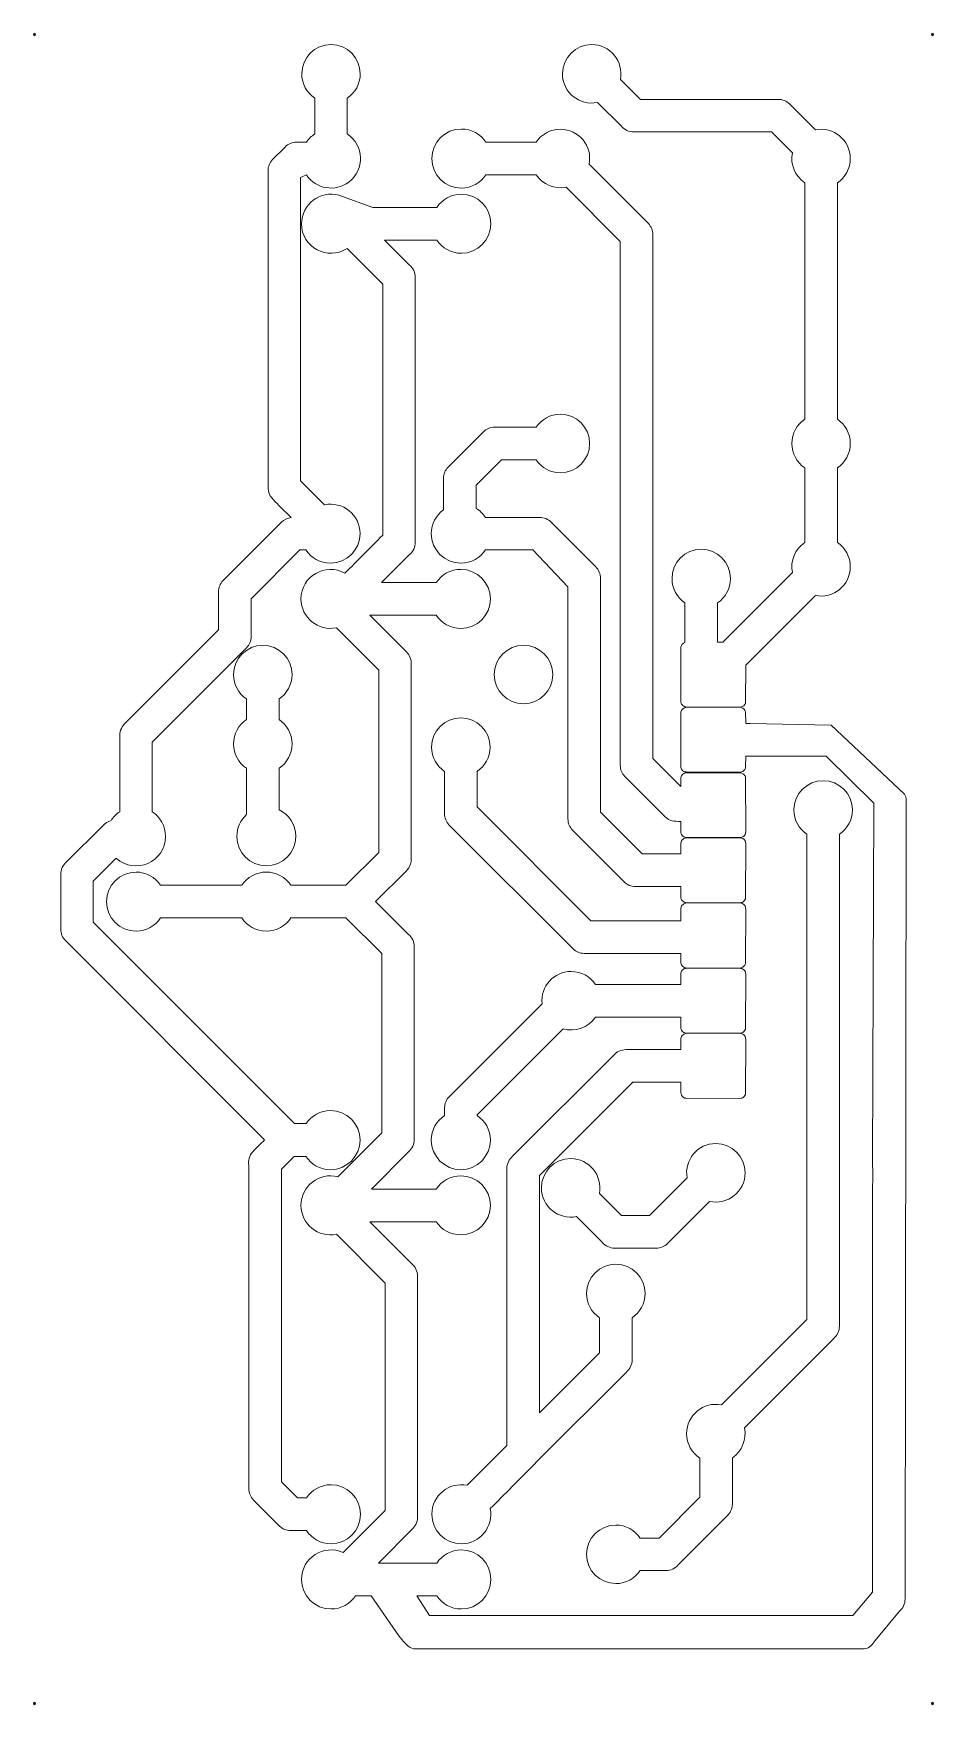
# Model space of a CAD drawing. Header units: millimetres. Extents: x -87.6 to -52.5, y -32.6 to 32.5.
import ezdxf

# ---------------------------------------------------------------- set-up
doc = ezdxf.new("R2010")
doc.units = ezdxf.units.MM
doc.header["$MEASUREMENT"] = 0
doc.layers.add('Camada 1', color=7, linetype='Continuous')

msp = doc.modelspace()

# ---------------------------------------------------------------- hatches: boundary and pattern name
at = {"layer": 'Camada 1', "true_color": 0x373435}
h = msp.add_hatch(color=250, dxfattribs=at)
edge = h.paths.add_edge_path()
edge.add_spline(control_points=[(-87.6183, 32.462), (-87.6183, 32.4854), (-87.5994, 32.5044), (-87.576, 32.5044), (-87.5526, 32.5044), (-87.5336, 32.4854), (-87.5336, 32.462), (-87.5336, 32.4386), (-87.5526, 32.4197), (-87.576, 32.4197), (-87.5994, 32.4197), (-87.6183, 32.4386), (-87.6183, 32.462)], knot_values=[0, 0, 0, 0, 0.25, 0.25, 0.25, 0.5, 0.5, 0.5, 0.75, 0.75, 0.75, 1, 1, 1, 1], degree=3, periodic=1)
h = msp.add_hatch(color=250, dxfattribs=at)
edge = h.paths.add_edge_path()
edge.add_spline(control_points=[(-52.6183, 32.462), (-52.6183, 32.4854), (-52.5994, 32.5043), (-52.576, 32.5043), (-52.5526, 32.5043), (-52.5336, 32.4854), (-52.5336, 32.462), (-52.5336, 32.4386), (-52.5526, 32.4196), (-52.576, 32.4196), (-52.5994, 32.4196), (-52.6183, 32.4386), (-52.6183, 32.462)], knot_values=[0, 0, 0, 0, 0.25, 0.25, 0.25, 0.5, 0.5, 0.5, 0.75, 0.75, 0.75, 1, 1, 1, 1], degree=3, periodic=1)
h = msp.add_hatch(color=250, dxfattribs=at)
edge = h.paths.add_edge_path()
edge.add_spline(control_points=[(-87.6184, -32.538), (-87.6184, -32.5146), (-87.5994, -32.4956), (-87.576, -32.4956), (-87.5526, -32.4956), (-87.5337, -32.5146), (-87.5337, -32.538), (-87.5337, -32.5614), (-87.5526, -32.5803), (-87.576, -32.5803), (-87.5994, -32.5803), (-87.6184, -32.5614), (-87.6184, -32.538)], knot_values=[0, 0, 0, 0, 0.25, 0.25, 0.25, 0.5, 0.5, 0.5, 0.75, 0.75, 0.75, 1, 1, 1, 1], degree=3, periodic=1)
h = msp.add_hatch(color=250, dxfattribs=at)
edge = h.paths.add_edge_path()
edge.add_spline(control_points=[(-52.6184, -32.538), (-52.6184, -32.5146), (-52.5994, -32.4957), (-52.576, -32.4957), (-52.5526, -32.4957), (-52.5337, -32.5146), (-52.5337, -32.538), (-52.5337, -32.5614), (-52.5526, -32.5804), (-52.576, -32.5804), (-52.5994, -32.5804), (-52.6184, -32.5614), (-52.6184, -32.538)], knot_values=[0, 0, 0, 0, 0.25, 0.25, 0.25, 0.5, 0.5, 0.5, 0.75, 0.75, 0.75, 1, 1, 1, 1], degree=3, periodic=1)

# ---------------------------------------------------------------- linework, layer by layer
at = {"layer": 'Camada 1', "color": 250}
for points in [[(-87.6183, 32.462), (-87.6183, 32.4854), (-87.5994, 32.5044), (-87.576, 32.5044), (-87.5526, 32.5044), (-87.5336, 32.4854), (-87.5336, 32.462), (-87.5336, 32.4386), (-87.5526, 32.4197), (-87.576, 32.4197), (-87.5994, 32.4197), (-87.6183, 32.4386), (-87.6183, 32.462)], [(-52.6183, 32.462), (-52.6183, 32.4854), (-52.5994, 32.5043), (-52.576, 32.5043), (-52.5526, 32.5043), (-52.5336, 32.4854), (-52.5336, 32.462), (-52.5336, 32.4386), (-52.5526, 32.4196), (-52.576, 32.4196), (-52.5994, 32.4196), (-52.6183, 32.4386), (-52.6183, 32.462)], [(-87.6184, -32.538), (-87.6184, -32.5146), (-87.5994, -32.4956), (-87.576, -32.4956), (-87.5526, -32.4956), (-87.5337, -32.5146), (-87.5337, -32.538), (-87.5337, -32.5614), (-87.5526, -32.5803), (-87.576, -32.5803), (-87.5994, -32.5803), (-87.6184, -32.5614), (-87.6184, -32.538)], [(-52.6184, -32.538), (-52.6184, -32.5146), (-52.5994, -32.4957), (-52.576, -32.4957), (-52.5526, -32.4957), (-52.5337, -32.5146), (-52.5337, -32.538), (-52.5337, -32.5614), (-52.5526, -32.5804), (-52.576, -32.5804), (-52.5994, -32.5804), (-52.6184, -32.5614), (-52.6184, -32.538)]]:
    msp.add_open_spline(points, degree=3, knots=[0, 0, 0, 0, 0.25, 0.25, 0.25, 0.5, 0.5, 0.5, 0.75, 0.75, 0.75, 1, 1, 1, 1], dxfattribs=at)
at = {"layer": 'Camada 1', "color": 250, "lineweight": 9}
for points, knots in [([(-78.0483, 14.123), (-78.0483, 14.123), (-77.5774, 13.6521), (-77.5774, 13.6521), (-77.722, 13.6344), (-77.8463, 13.5712), (-77.9483, 13.471), (-77.9483, 13.471), (-80.229, 11.1901), (-80.229, 11.1901), (-80.3408, 11.0623), (-80.4043, 10.9342), (-80.4043, 10.752), (-80.4043, 10.752), (-80.4043, 9.275), (-80.4043, 9.275), (-80.4043, 9.275), (-84.0684, 5.611), (-84.0684, 5.611), (-84.2064, 5.473), (-84.2674, 5.2872), (-84.2519, 5.1069), (-84.2519, 5.1069), (-84.2518, 2.1924), (-84.2518, 2.1924), (-84.3881, 2.1024), (-84.5042, 1.9842), (-84.5916, 1.846), (-84.7171, 1.8129), (-84.8275, 1.7425), (-84.9099, 1.6472), (-84.9099, 1.6472), (-86.3316, 0.2349), (-86.3316, 0.2349), (-86.4679, 0.1185), (-86.5543, -0.0547), (-86.5543, -0.248), (-86.5543, -0.248), (-86.5543, -2.378), (-86.5543, -2.378), (-86.5543, -2.5517), (-86.487, -2.7061), (-86.3683, -2.827), (-86.3683, -2.827), (-78.6073, -10.588), (-78.6073, -10.588), (-78.7596, -10.7403), (-78.923, -10.8939), (-79.0691, -11.0508), (-79.2017, -11.199), (-79.2594, -11.3933), (-79.2243, -11.5899), (-79.2243, -11.5899), (-79.2243, -24.168), (-79.2243, -24.168), (-79.2243, -24.3417), (-79.157, -24.4961), (-79.0383, -24.617), (-79.0383, -24.617), (-78.0274, -25.6277), (-78.0274, -25.6277), (-77.8996, -25.7395), (-77.7715, -25.803), (-77.5893, -25.803), (-77.5893, -25.803), (-76.9781, -25.803), (-76.9781, -25.803), (-76.7721, -26.1134), (-76.4197, -26.318), (-76.0193, -26.318), (-75.3841, -26.3179), (-74.8693, -25.8031), (-74.8693, -25.168), (-74.8693, -24.5329), (-75.3841, -24.018), (-76.0193, -24.018), (-76.4197, -24.018), (-76.7721, -24.2226), (-76.9781, -24.533), (-76.9781, -24.533), (-77.3263, -24.533), (-77.3263, -24.533), (-77.3263, -24.533), (-77.9543, -23.905), (-77.9543, -23.905), (-77.9543, -23.905), (-77.9543, -11.731), (-77.9543, -11.731), (-77.9543, -11.731), (-77.4563, -11.233), (-77.4563, -11.233), (-77.4563, -11.233), (-76.9981, -11.233), (-76.9981, -11.233), (-76.7922, -11.5434), (-76.4397, -11.748), (-76.0393, -11.748), (-75.4041, -11.748), (-74.8893, -11.2331), (-74.8893, -10.598), (-74.8893, -9.9629), (-75.4041, -9.448), (-76.0393, -9.448), (-76.4353, -9.448), (-76.7844, -9.6482), (-76.9913, -9.953), (-76.9913, -9.953), (-77.4463, -9.953), (-77.4463, -9.953), (-77.4463, -9.953), (-85.2843, -2.115), (-85.2843, -2.115), (-85.2843, -2.115), (-85.2843, -0.5098), (-85.2843, -0.5098), (-85.2843, -0.5098), (-84.39, 0.3785), (-84.39, 0.3785), (-83.6634, -0.2787), (-82.4693, 0.2263), (-82.4693, 1.232), (-82.4693, 1.6335), (-82.675, 1.9868), (-82.9868, 2.1925), (-82.9868, 2.1925), (-82.9869, 4.8965), (-82.9869, 4.8965), (-82.9869, 4.8965), (-79.3096, 8.5739), (-79.3096, 8.5739), (-79.1978, 8.7017), (-79.1343, 8.8298), (-79.1343, 9.012), (-79.1343, 9.012), (-79.1343, 10.489), (-79.1343, 10.489), (-79.1343, 10.489), (-77.2363, 12.387), (-77.2363, 12.387), (-77.2363, 12.387), (-76.9982, 12.387), (-76.9982, 12.387), (-76.7923, 12.0766), (-76.4397, 11.872), (-76.0393, 11.872), (-75.4041, 11.872), (-74.8893, 12.3869), (-74.8893, 13.022), (-74.8893, 13.7569), (-75.5654, 14.296), (-76.2767, 14.1474), (-76.2767, 14.1474), (-77.2043, 15.075), (-77.2043, 15.075), (-77.2043, 15.075), (-77.2043, 26.889), (-77.2043, 26.889), (-77.2043, 26.889), (-76.978, 26.997), (-76.978, 26.997), (-76.6074, 26.4383), (-75.8448, 26.3177), (-75.3215, 26.7178), (-74.6941, 27.1975), (-74.7249, 28.1533), (-75.3843, 28.5908), (-75.3843, 28.5908), (-75.3843, 29.9851), (-75.3843, 29.9851), (-75.0797, 30.1898), (-74.8793, 30.5375), (-74.8793, 30.932), (-74.8793, 31.5616), (-75.3897, 32.072), (-76.0193, 32.072), (-76.6488, 32.072), (-77.1593, 31.5616), (-77.1593, 30.932), (-77.1593, 30.5375), (-76.9589, 30.1898), (-76.6543, 29.9851), (-76.6543, 29.9851), (-76.6543, 28.5908), (-76.6543, 28.5908), (-76.7826, 28.5057), (-76.8928, 28.3954), (-76.978, 28.267), (-76.978, 28.267), (-77.3593, 28.2669), (-77.3593, 28.2669), (-77.5324, 28.2657), (-77.6889, 28.2004), (-77.8098, 28.0795), (-77.8098, 28.0795), (-78.299, 27.5901), (-78.299, 27.5901), (-78.4108, 27.4623), (-78.4743, 27.3342), (-78.4743, 27.152), (-78.4743, 27.152), (-78.4735, 14.7815), (-78.4735, 14.7815), (-78.4637, 14.4836), (-78.2411, 14.3159), (-78.0483, 14.123)], [0, 0, 0, 0, 0.0147059, 0.0147059, 0.0147059, 0.0294118, 0.0294118, 0.0294118, 0.0441176, 0.0441176, 0.0441176, 0.0588235, 0.0588235, 0.0588235, 0.0735294, 0.0735294, 0.0735294, 0.0882353, 0.0882353, 0.0882353, 0.1029412, 0.1029412, 0.1029412, 0.1176471, 0.1176471, 0.1176471, 0.1323529, 0.1323529, 0.1323529, 0.1470588, 0.1470588, 0.1470588, 0.1617647, 0.1617647, 0.1617647, 0.1764706, 0.1764706, 0.1764706, 0.1911765, 0.1911765, 0.1911765, 0.2058824, 0.2058824, 0.2058824, 0.2205882, 0.2205882, 0.2205882, 0.2352941, 0.2352941, 0.2352941, 0.25, 0.25, 0.25, 0.2647059, 0.2647059, 0.2647059, 0.2794118, 0.2794118, 0.2794118, 0.2941176, 0.2941176, 0.2941176, 0.3088235, 0.3088235, 0.3088235, 0.3235294, 0.3235294, 0.3235294, 0.3382353, 0.3382353, 0.3382353, 0.3529412, 0.3529412, 0.3529412, 0.3676471, 0.3676471, 0.3676471, 0.3823529, 0.3823529, 0.3823529, 0.3970588, 0.3970588, 0.3970588, 0.4117647, 0.4117647, 0.4117647, 0.4264706, 0.4264706, 0.4264706, 0.4411765, 0.4411765, 0.4411765, 0.4558824, 0.4558824, 0.4558824, 0.4705882, 0.4705882, 0.4705882, 0.4852941, 0.4852941, 0.4852941, 0.5, 0.5, 0.5, 0.5147059, 0.5147059, 0.5147059, 0.5294118, 0.5294118, 0.5294118, 0.5441176, 0.5441176, 0.5441176, 0.5588235, 0.5588235, 0.5588235, 0.5735294, 0.5735294, 0.5735294, 0.5882353, 0.5882353, 0.5882353, 0.6029412, 0.6029412, 0.6029412, 0.6176471, 0.6176471, 0.6176471, 0.6323529, 0.6323529, 0.6323529, 0.6470588, 0.6470588, 0.6470588, 0.6617647, 0.6617647, 0.6617647, 0.6764706, 0.6764706, 0.6764706, 0.6911765, 0.6911765, 0.6911765, 0.7058824, 0.7058824, 0.7058824, 0.7205882, 0.7205882, 0.7205882, 0.7352941, 0.7352941, 0.7352941, 0.75, 0.75, 0.75, 0.7647059, 0.7647059, 0.7647059, 0.7794118, 0.7794118, 0.7794118, 0.7941176, 0.7941176, 0.7941176, 0.8088235, 0.8088235, 0.8088235, 0.8235294, 0.8235294, 0.8235294, 0.8382353, 0.8382353, 0.8382353, 0.8529412, 0.8529412, 0.8529412, 0.8676471, 0.8676471, 0.8676471, 0.8823529, 0.8823529, 0.8823529, 0.8970588, 0.8970588, 0.8970588, 0.9117647, 0.9117647, 0.9117647, 0.9264706, 0.9264706, 0.9264706, 0.9411765, 0.9411765, 0.9411765, 0.9558824, 0.9558824, 0.9558824, 0.9705882, 0.9705882, 0.9705882, 0.9852941, 0.9852941, 0.9852941, 1, 1, 1, 1]), ([(-62.2243, 10.3251), (-62.2243, 10.3251), (-62.2243, 8.787), (-62.2243, 8.787), (-62.2981, 8.7624), (-62.3793, 8.6848), (-62.3793, 8.602), (-62.3793, 8.602), (-62.3893, 6.492), (-62.3893, 6.492), (-62.3693, 6.4321), (-62.3804, 6.4031), (-62.3293, 6.352), (-62.3098, 6.3128), (-62.2359, 6.2762), (-62.1903, 6.2762), (-62.1903, 6.2762), (-60.0803, 6.2662), (-60.0803, 6.2662), (-60.0402, 6.2796), (-60.0205, 6.2712), (-59.9793, 6.292), (-59.9211, 6.3211), (-59.8593, 6.3932), (-59.8593, 6.462), (-59.8593, 6.462), (-59.8493, 7.904), (-59.8493, 7.904), (-59.8493, 7.904), (-57.1399, 10.6134), (-57.1399, 10.6134), (-56.4388, 10.4759), (-55.7793, 11.0105), (-55.7793, 11.732), (-55.7793, 12.1265), (-55.9797, 12.4742), (-56.2843, 12.6789), (-56.2843, 12.6789), (-56.2843, 15.5851), (-56.2843, 15.5851), (-55.9797, 15.7898), (-55.7793, 16.1375), (-55.7793, 16.532), (-55.7793, 16.9265), (-55.9797, 17.2742), (-56.2843, 17.4789), (-56.2843, 17.4789), (-56.2843, 26.6851), (-56.2843, 26.6851), (-55.9797, 26.8898), (-55.7793, 27.2375), (-55.7793, 27.632), (-55.7793, 28.3533), (-56.439, 28.8882), (-57.1399, 28.7506), (-57.1399, 28.7506), (-58.1512, 29.7617), (-58.1512, 29.7617), (-58.279, 29.8735), (-58.4071, 29.937), (-58.5893, 29.937), (-58.5893, 29.937), (-63.9599, 29.937), (-63.9599, 29.937), (-63.9599, 29.937), (-64.7405, 30.7128), (-64.7405, 30.7128), (-64.6034, 31.4132), (-65.1389, 32.072), (-65.8593, 32.072), (-66.4889, 32.072), (-66.9993, 31.5616), (-66.9993, 30.932), (-66.9993, 30.208), (-66.3358, 29.6732), (-65.6332, 29.8145), (-65.6332, 29.8145), (-64.7, 28.887), (-64.7, 28.887), (-64.5836, 28.7523), (-64.4114, 28.667), (-64.2193, 28.667), (-64.2193, 28.667), (-58.8523, 28.667), (-58.8523, 28.667), (-58.8523, 28.667), (-58.0379, 27.8526), (-58.0379, 27.8526), (-58.1262, 27.4021), (-57.9372, 26.9423), (-57.5543, 26.6851), (-57.5543, 26.6851), (-57.5543, 17.4789), (-57.5543, 17.4789), (-57.8589, 17.2742), (-58.0593, 16.9265), (-58.0593, 16.532), (-58.0593, 16.1375), (-57.8589, 15.7898), (-57.5543, 15.5851), (-57.5543, 15.5851), (-57.5543, 12.6789), (-57.5543, 12.6789), (-57.9372, 12.4216), (-58.1262, 11.962), (-58.0379, 11.5114), (-58.0379, 11.5114), (-60.7474, 8.8019), (-60.7474, 8.8019), (-60.7474, 8.8019), (-60.9543, 8.8019), (-60.9543, 8.8019), (-60.9543, 8.8019), (-60.9543, 10.3251), (-60.9543, 10.3251), (-60.6497, 10.5298), (-60.4493, 10.8775), (-60.4493, 11.272), (-60.4493, 11.9015), (-60.9597, 12.412), (-61.5893, 12.412), (-62.2189, 12.412), (-62.7293, 11.9016), (-62.7293, 11.272), (-62.7293, 10.8775), (-62.5289, 10.5298), (-62.2243, 10.3251)], [0, 0, 0, 0, 0.0238095, 0.0238095, 0.0238095, 0.047619, 0.047619, 0.047619, 0.0714286, 0.0714286, 0.0714286, 0.0952381, 0.0952381, 0.0952381, 0.1190476, 0.1190476, 0.1190476, 0.1428571, 0.1428571, 0.1428571, 0.1666667, 0.1666667, 0.1666667, 0.1904762, 0.1904762, 0.1904762, 0.2142857, 0.2142857, 0.2142857, 0.2380952, 0.2380952, 0.2380952, 0.2619048, 0.2619048, 0.2619048, 0.2857143, 0.2857143, 0.2857143, 0.3095238, 0.3095238, 0.3095238, 0.3333333, 0.3333333, 0.3333333, 0.3571429, 0.3571429, 0.3571429, 0.3809524, 0.3809524, 0.3809524, 0.4047619, 0.4047619, 0.4047619, 0.4285714, 0.4285714, 0.4285714, 0.452381, 0.452381, 0.452381, 0.4761905, 0.4761905, 0.4761905, 0.5, 0.5, 0.5, 0.5238095, 0.5238095, 0.5238095, 0.547619, 0.547619, 0.547619, 0.5714286, 0.5714286, 0.5714286, 0.5952381, 0.5952381, 0.5952381, 0.6190476, 0.6190476, 0.6190476, 0.6428571, 0.6428571, 0.6428571, 0.6666667, 0.6666667, 0.6666667, 0.6904762, 0.6904762, 0.6904762, 0.7142857, 0.7142857, 0.7142857, 0.7380952, 0.7380952, 0.7380952, 0.7619048, 0.7619048, 0.7619048, 0.7857143, 0.7857143, 0.7857143, 0.8095238, 0.8095238, 0.8095238, 0.8333333, 0.8333333, 0.8333333, 0.8571429, 0.8571429, 0.8571429, 0.8809524, 0.8809524, 0.8809524, 0.9047619, 0.9047619, 0.9047619, 0.9285714, 0.9285714, 0.9285714, 0.952381, 0.952381, 0.952381, 0.9761905, 0.9761905, 0.9761905, 1, 1, 1, 1]), ([(-60.0842, 3.7098), (-60.0842, 3.7098), (-62.1893, 3.712), (-62.1893, 3.712), (-62.2349, 3.712), (-62.3097, 3.6713), (-62.3293, 3.632), (-62.3805, 3.5806), (-62.3693, 3.5521), (-62.3893, 3.492), (-62.3893, 3.492), (-62.3893, 3.18), (-62.3893, 3.18), (-62.3893, 3.18), (-63.4743, 4.265), (-63.4743, 4.265), (-63.4743, 4.265), (-63.4743, 24.662), (-63.4743, 24.662), (-63.4743, 24.8442), (-63.5378, 24.9723), (-63.6496, 25.1001), (-63.6496, 25.1001), (-65.9607, 27.4115), (-65.9607, 27.4115), (-65.8231, 28.1123), (-66.3581, 28.7721), (-67.0793, 28.772), (-67.4748, 28.772), (-67.8232, 28.5705), (-68.0277, 28.2646), (-68.0277, 28.2646), (-69.9788, 28.2645), (-69.9788, 28.2645), (-70.1845, 28.5762), (-70.5378, 28.782), (-70.9393, 28.782), (-71.5744, 28.782), (-72.0893, 28.2671), (-72.0893, 27.632), (-72.0893, 26.9969), (-71.5744, 26.482), (-70.9393, 26.482), (-70.5378, 26.482), (-70.1845, 26.6877), (-69.9788, 26.9995), (-69.9788, 26.9995), (-68.0279, 26.9996), (-68.0279, 26.9996), (-67.771, 26.615), (-67.3103, 26.4248), (-66.8587, 26.5134), (-66.8587, 26.5134), (-64.7443, 24.399), (-64.7443, 24.399), (-64.7443, 24.399), (-64.7443, 4.002), (-64.7443, 4.002), (-64.7443, 3.8198), (-64.6808, 3.6917), (-64.569, 3.5639), (-64.569, 3.5639), (-63.0083, 2.003), (-63.0083, 2.003), (-62.8157, 1.8128), (-62.6424, 1.817), (-62.3893, 1.817), (-62.3893, 1.817), (-62.3893, 1.412), (-62.3893, 1.412), (-62.3693, 1.3521), (-62.3804, 1.3231), (-62.3293, 1.272), (-62.3097, 1.2328), (-62.2349, 1.192), (-62.1893, 1.192), (-62.1893, 1.192), (-61.1193, 1.1869), (-61.1193, 1.1869), (-61.1193, 1.1869), (-60.0493, 1.192), (-60.0493, 1.192), (-60.0037, 1.192), (-59.9289, 1.2327), (-59.9093, 1.272), (-59.8581, 1.3234), (-59.8693, 1.3519), (-59.8493, 1.412), (-59.8493, 1.412), (-59.8593, 3.522), (-59.8593, 3.522), (-59.8593, 3.6222), (-60.0101, 3.7204), (-60.0842, 3.7098)], [0, 0, 0, 0, 0.0322581, 0.0322581, 0.0322581, 0.0645161, 0.0645161, 0.0645161, 0.0967742, 0.0967742, 0.0967742, 0.1290323, 0.1290323, 0.1290323, 0.1612903, 0.1612903, 0.1612903, 0.1935484, 0.1935484, 0.1935484, 0.2258065, 0.2258065, 0.2258065, 0.2580645, 0.2580645, 0.2580645, 0.2903226, 0.2903226, 0.2903226, 0.3225806, 0.3225806, 0.3225806, 0.3548387, 0.3548387, 0.3548387, 0.3870968, 0.3870968, 0.3870968, 0.4193548, 0.4193548, 0.4193548, 0.4516129, 0.4516129, 0.4516129, 0.483871, 0.483871, 0.483871, 0.516129, 0.516129, 0.516129, 0.5483871, 0.5483871, 0.5483871, 0.5806452, 0.5806452, 0.5806452, 0.6129032, 0.6129032, 0.6129032, 0.6451613, 0.6451613, 0.6451613, 0.6774194, 0.6774194, 0.6774194, 0.7096774, 0.7096774, 0.7096774, 0.7419355, 0.7419355, 0.7419355, 0.7741935, 0.7741935, 0.7741935, 0.8064516, 0.8064516, 0.8064516, 0.8387097, 0.8387097, 0.8387097, 0.8709677, 0.8709677, 0.8709677, 0.9032258, 0.9032258, 0.9032258, 0.9354839, 0.9354839, 0.9354839, 0.9677419, 0.9677419, 0.9677419, 1, 1, 1, 1]), ([(-60.0888, 3.7332), (-60.0888, 3.7332), (-62.1826, 3.7438), (-62.1826, 3.7438), (-62.2282, 3.7436), (-62.3097, 3.7728), (-62.3293, 3.812), (-62.3804, 3.8631), (-62.3693, 3.8921), (-62.3893, 3.952), (-62.3893, 4.6451), (-62.3928, 5.339), (-62.3893, 6.032), (-62.3693, 6.0919), (-62.3804, 6.1209), (-62.3293, 6.172), (-62.3097, 6.2113), (-62.2349, 6.252), (-62.1893, 6.252), (-62.1893, 6.252), (-60.0793, 6.262), (-60.0793, 6.262), (-60.0195, 6.2421), (-59.9903, 6.253), (-59.9393, 6.202), (-59.9009, 6.1828), (-59.8728, 6.1226), (-59.8593, 6.082), (-59.8593, 6.082), (-59.8493, 5.627), (-59.8493, 5.627), (-59.8493, 5.627), (-59.6849, 5.627), (-59.6849, 5.627), (-59.6849, 5.627), (-56.5254, 5.5582), (-56.5254, 5.5582), (-56.5254, 5.5582), (-53.6699, 2.8753), (-53.6699, 2.8753), (-53.5706, 2.7645), (-53.605, 2.4987), (-53.5985, 2.308), (-53.5985, 2.308), (-53.6456, -28.4644), (-53.6456, -28.4644), (-53.6456, -28.6579), (-53.7322, -28.8313), (-53.8687, -28.9477), (-53.8687, -28.9477), (-54.8133, -30.091), (-54.8133, -30.091), (-54.9113, -30.2189), (-55.0246, -30.4009), (-55.2251, -30.404), (-55.2251, -30.404), (-72.7989, -30.404), (-72.7989, -30.404), (-72.9912, -30.404), (-73.2591, -30.0432), (-73.3755, -29.9082), (-73.3755, -29.9082), (-74.4524, -28.343), (-74.4524, -28.343), (-74.4524, -28.343), (-75.0604, -28.343), (-75.0604, -28.343), (-75.2663, -28.6533), (-75.6189, -28.858), (-76.0193, -28.858), (-76.6544, -28.858), (-77.1693, -28.3431), (-77.1693, -27.708), (-77.1693, -26.8674), (-76.2987, -26.3209), (-75.548, -26.6587), (-75.548, -26.6587), (-73.9119, -25.0158), (-73.9119, -25.0158), (-73.9119, -25.0158), (-73.9118, -16.1635), (-73.9118, -16.1635), (-73.9118, -16.1635), (-75.8102, -14.2651), (-75.8102, -14.2651), (-76.5188, -14.4087), (-77.1893, -13.8683), (-77.1893, -13.138), (-77.1893, -12.3834), (-76.4749, -11.8386), (-75.7533, -12.0239), (-75.7533, -12.0239), (-74.0443, -10.3082), (-74.0443, -10.3082), (-74.0443, -10.3082), (-74.0443, -3.3296), (-74.0443, -3.3296), (-74.0443, -3.3296), (-75.4387, -1.943), (-75.4387, -1.943), (-75.4387, -1.943), (-77.5805, -1.943), (-77.5805, -1.943), (-77.7864, -2.2534), (-78.1389, -2.458), (-78.5393, -2.458), (-78.9397, -2.458), (-79.2922, -2.2534), (-79.4981, -1.943), (-79.4981, -1.943), (-82.6605, -1.943), (-82.6605, -1.943), (-82.8664, -2.2534), (-83.2189, -2.458), (-83.6193, -2.458), (-84.2544, -2.4579), (-84.7693, -1.9431), (-84.7693, -1.308), (-84.7693, -0.6729), (-84.2544, -0.158), (-83.6193, -0.158), (-83.2189, -0.158), (-82.8664, -0.3626), (-82.6605, -0.673), (-82.6605, -0.673), (-79.4981, -0.673), (-79.4981, -0.673), (-79.2922, -0.3626), (-78.9397, -0.158), (-78.5393, -0.158), (-78.1389, -0.158), (-77.7864, -0.3626), (-77.5805, -0.673), (-77.5805, -0.673), (-75.4423, -0.673), (-75.4423, -0.673), (-75.4423, -0.673), (-74.1618, 0.6075), (-74.1618, 0.6075), (-74.1618, 0.6075), (-74.1617, 7.7065), (-74.1617, 7.7065), (-74.1617, 7.7065), (-75.8101, 9.3549), (-75.8101, 9.3549), (-76.5192, 9.2123), (-77.1893, 9.7507), (-77.1893, 10.482), (-77.1893, 11.3694), (-76.2304, 11.9099), (-75.4754, 11.4844), (-74.9861, 11.9764), (-74.501, 12.4727), (-74.0043, 12.9572), (-74.0043, 12.9572), (-74.0043, 22.7406), (-74.0043, 22.7406), (-74.0043, 22.7406), (-75.3958, 24.1255), (-75.3958, 24.1255), (-76.1486, 23.6389), (-77.1693, 24.173), (-77.1693, 25.092), (-77.1693, 25.8578), (-76.4356, 26.4033), (-75.7086, 26.1995), (-75.7086, 26.1995), (-74.3915, 25.727), (-74.3915, 25.727), (-74.3915, 25.727), (-71.8982, 25.727), (-71.8982, 25.727), (-71.6923, 26.0374), (-71.3397, 26.242), (-70.9393, 26.242), (-70.3041, 26.242), (-69.7893, 25.7272), (-69.7893, 25.092), (-69.7893, 24.4569), (-70.3041, 23.942), (-70.9393, 23.942), (-71.3397, 23.942), (-71.6922, 24.1466), (-71.8981, 24.457), (-71.8981, 24.457), (-73.9336, 24.457), (-73.9336, 24.457), (-73.9336, 24.457), (-72.9565, 23.4846), (-72.9565, 23.4846), (-72.8205, 23.3681), (-72.7343, 23.1951), (-72.7343, 23.002), (-72.7343, 23.002), (-72.7343, 12.692), (-72.7343, 12.692), (-72.7343, 12.4966), (-72.8226, 12.3217), (-72.9615, 12.2052), (-73.3306, 11.8454), (-73.6911, 11.4828), (-74.0548, 11.117), (-74.0548, 11.117), (-71.9181, 11.117), (-71.9181, 11.117), (-71.7121, 11.4273), (-71.3596, 11.632), (-70.9593, 11.632), (-70.3241, 11.632), (-69.8093, 11.117), (-69.8093, 10.482), (-69.8093, 9.8469), (-70.3241, 9.332), (-70.9593, 9.332), (-71.3597, 9.332), (-71.7122, 9.5366), (-71.9181, 9.847), (-71.9181, 9.847), (-74.5063, 9.847), (-74.5063, 9.847), (-74.5063, 9.847), (-73.0802, 8.421), (-73.0802, 8.421), (-72.9422, 8.283), (-72.8812, 8.0972), (-72.8967, 7.9169), (-72.8967, 7.9169), (-72.8968, 0.397), (-72.8968, 0.397), (-72.8813, 0.2167), (-72.9423, 0.031), (-73.0803, -0.107), (-73.0803, -0.107), (-74.2813, -1.308), (-74.2813, -1.308), (-74.2813, -1.308), (-72.9967, -2.5853), (-72.9967, -2.5853), (-72.8606, -2.7017), (-72.7743, -2.8748), (-72.7743, -3.068), (-72.7743, -3.068), (-72.7743, -10.568), (-72.7743, -10.568), (-72.7743, -10.7603), (-72.8598, -10.9327), (-72.9947, -11.0491), (-72.9947, -11.0491), (-74.443, -12.503), (-74.443, -12.503), (-74.443, -12.503), (-71.9181, -12.503), (-71.9181, -12.503), (-71.7122, -12.1926), (-71.3597, -11.988), (-70.9594, -11.988), (-70.3241, -11.988), (-69.8093, -12.5029), (-69.8094, -13.138), (-69.8093, -13.7731), (-70.3241, -14.288), (-70.9593, -14.2881), (-71.3597, -14.288), (-71.7122, -14.0834), (-71.9181, -13.773), (-71.9181, -13.773), (-74.5063, -13.773), (-74.5063, -13.773), (-74.5063, -13.773), (-72.8303, -15.449), (-72.8303, -15.449), (-72.6923, -15.587), (-72.6313, -15.7728), (-72.6468, -15.9531), (-72.6468, -15.9531), (-72.6469, -25.2509), (-72.6469, -25.2509), (-72.6397, -25.4213), (-72.7007, -25.5941), (-72.8304, -25.7245), (-72.8304, -25.7245), (-74.1733, -27.073), (-74.1733, -27.073), (-74.1733, -27.073), (-71.8981, -27.073), (-71.8981, -27.073), (-71.6922, -26.7626), (-71.3397, -26.558), (-70.9393, -26.558), (-70.3041, -26.558), (-69.7893, -27.0729), (-69.7893, -27.708), (-69.7893, -28.3431), (-70.3041, -28.858), (-70.9393, -28.858), (-71.3397, -28.858), (-71.6922, -28.6534), (-71.8981, -28.343), (-71.8981, -28.343), (-72.6723, -28.343), (-72.6723, -28.343), (-72.6723, -28.343), (-72.1759, -29.1051), (-72.1759, -29.1051), (-72.1759, -29.1051), (-55.6867, -29.1051), (-55.6867, -29.1051), (-55.6867, -29.1051), (-54.9156, -28.2022), (-54.9156, -28.2022), (-54.9156, -28.2022), (-54.9156, -12.4665), (-54.9156, -12.4665), (-54.8978, -12.1299), (-54.8992, -11.7827), (-54.9156, -11.5051), (-54.9156, -11.5051), (-54.8622, 2.5323), (-54.8622, 2.5323), (-54.8622, 2.5323), (-56.7215, 4.3555), (-56.7215, 4.3555), (-56.7215, 4.3555), (-59.7178, 4.357), (-59.7178, 4.357), (-59.7178, 4.357), (-59.8493, 4.357), (-59.8493, 4.357), (-59.8493, 4.357), (-59.8593, 3.922), (-59.8593, 3.922), (-59.8593, 3.8764), (-59.9, 3.8016), (-59.9393, 3.782), (-59.9702, 3.7533), (-60.0471, 3.7332), (-60.0888, 3.7332)], [0, 0, 0, 0, 0.0089286, 0.0089286, 0.0089286, 0.0178571, 0.0178571, 0.0178571, 0.0267857, 0.0267857, 0.0267857, 0.0357143, 0.0357143, 0.0357143, 0.0446429, 0.0446429, 0.0446429, 0.0535714, 0.0535714, 0.0535714, 0.0625, 0.0625, 0.0625, 0.0714286, 0.0714286, 0.0714286, 0.0803571, 0.0803571, 0.0803571, 0.0892857, 0.0892857, 0.0892857, 0.0982143, 0.0982143, 0.0982143, 0.1071429, 0.1071429, 0.1071429, 0.1160714, 0.1160714, 0.1160714, 0.125, 0.125, 0.125, 0.1339286, 0.1339286, 0.1339286, 0.1428571, 0.1428571, 0.1428571, 0.1517857, 0.1517857, 0.1517857, 0.1607143, 0.1607143, 0.1607143, 0.1696429, 0.1696429, 0.1696429, 0.1785714, 0.1785714, 0.1785714, 0.1875, 0.1875, 0.1875, 0.1964286, 0.1964286, 0.1964286, 0.2053571, 0.2053571, 0.2053571, 0.2142857, 0.2142857, 0.2142857, 0.2232143, 0.2232143, 0.2232143, 0.2321429, 0.2321429, 0.2321429, 0.2410714, 0.2410714, 0.2410714, 0.25, 0.25, 0.25, 0.2589286, 0.2589286, 0.2589286, 0.2678571, 0.2678571, 0.2678571, 0.2767857, 0.2767857, 0.2767857, 0.2857143, 0.2857143, 0.2857143, 0.2946429, 0.2946429, 0.2946429, 0.3035714, 0.3035714, 0.3035714, 0.3125, 0.3125, 0.3125, 0.3214286, 0.3214286, 0.3214286, 0.3303571, 0.3303571, 0.3303571, 0.3392857, 0.3392857, 0.3392857, 0.3482143, 0.3482143, 0.3482143, 0.3571429, 0.3571429, 0.3571429, 0.3660714, 0.3660714, 0.3660714, 0.375, 0.375, 0.375, 0.3839286, 0.3839286, 0.3839286, 0.3928571, 0.3928571, 0.3928571, 0.4017857, 0.4017857, 0.4017857, 0.4107143, 0.4107143, 0.4107143, 0.4196429, 0.4196429, 0.4196429, 0.4285714, 0.4285714, 0.4285714, 0.4375, 0.4375, 0.4375, 0.4464286, 0.4464286, 0.4464286, 0.4553571, 0.4553571, 0.4553571, 0.4642857, 0.4642857, 0.4642857, 0.4732143, 0.4732143, 0.4732143, 0.4821429, 0.4821429, 0.4821429, 0.4910714, 0.4910714, 0.4910714, 0.5, 0.5, 0.5, 0.5089286, 0.5089286, 0.5089286, 0.5178571, 0.5178571, 0.5178571, 0.5267857, 0.5267857, 0.5267857, 0.5357143, 0.5357143, 0.5357143, 0.5446429, 0.5446429, 0.5446429, 0.5535714, 0.5535714, 0.5535714, 0.5625, 0.5625, 0.5625, 0.5714286, 0.5714286, 0.5714286, 0.5803571, 0.5803571, 0.5803571, 0.5892857, 0.5892857, 0.5892857, 0.5982143, 0.5982143, 0.5982143, 0.6071429, 0.6071429, 0.6071429, 0.6160714, 0.6160714, 0.6160714, 0.625, 0.625, 0.625, 0.6339286, 0.6339286, 0.6339286, 0.6428571, 0.6428571, 0.6428571, 0.6517857, 0.6517857, 0.6517857, 0.6607143, 0.6607143, 0.6607143, 0.6696429, 0.6696429, 0.6696429, 0.6785714, 0.6785714, 0.6785714, 0.6875, 0.6875, 0.6875, 0.6964286, 0.6964286, 0.6964286, 0.7053571, 0.7053571, 0.7053571, 0.7142857, 0.7142857, 0.7142857, 0.7232143, 0.7232143, 0.7232143, 0.7321429, 0.7321429, 0.7321429, 0.7410714, 0.7410714, 0.7410714, 0.75, 0.75, 0.75, 0.7589286, 0.7589286, 0.7589286, 0.7678571, 0.7678571, 0.7678571, 0.7767857, 0.7767857, 0.7767857, 0.7857143, 0.7857143, 0.7857143, 0.7946429, 0.7946429, 0.7946429, 0.8035714, 0.8035714, 0.8035714, 0.8125, 0.8125, 0.8125, 0.8214286, 0.8214286, 0.8214286, 0.8303571, 0.8303571, 0.8303571, 0.8392857, 0.8392857, 0.8392857, 0.8482143, 0.8482143, 0.8482143, 0.8571429, 0.8571429, 0.8571429, 0.8660714, 0.8660714, 0.8660714, 0.875, 0.875, 0.875, 0.8839286, 0.8839286, 0.8839286, 0.8928571, 0.8928571, 0.8928571, 0.9017857, 0.9017857, 0.9017857, 0.9107143, 0.9107143, 0.9107143, 0.9196429, 0.9196429, 0.9196429, 0.9285714, 0.9285714, 0.9285714, 0.9375, 0.9375, 0.9375, 0.9464286, 0.9464286, 0.9464286, 0.9553571, 0.9553571, 0.9553571, 0.9642857, 0.9642857, 0.9642857, 0.9732143, 0.9732143, 0.9732143, 0.9821429, 0.9821429, 0.9821429, 0.9910714, 0.9910714, 0.9910714, 1, 1, 1, 1]), ([(-62.1593, 1.182), (-62.2192, 1.162), (-62.2482, 1.1731), (-62.2993, 1.122), (-62.3386, 1.1024), (-62.3793, 1.0276), (-62.3793, 0.982), (-62.3793, 0.982), (-62.3893, 0.547), (-62.3893, 0.547), (-62.3893, 0.547), (-63.8863, 0.547), (-63.8863, 0.547), (-63.8863, 0.547), (-65.5143, 2.175), (-65.5143, 2.175), (-65.5143, 2.175), (-65.5144, 11.282), (-65.5144, 11.282), (-65.5161, 11.4589), (-65.5802, 11.6078), (-65.7003, 11.731), (-65.7003, 11.731), (-67.4352, 13.4658), (-67.4352, 13.4658), (-67.5547, 13.5876), (-67.7174, 13.657), (-67.8893, 13.657), (-67.8893, 13.657), (-70.0003, 13.657), (-70.0003, 13.657), (-70.0942, 13.7985), (-70.2188, 13.9181), (-70.3643, 14.0063), (-70.3643, 14.0063), (-70.3643, 14.909), (-70.3643, 14.909), (-70.3643, 14.909), (-69.3763, 15.897), (-69.3763, 15.897), (-69.3763, 15.897), (-68.0262, 15.897), (-68.0262, 15.897), (-67.8215, 15.5924), (-67.4738, 15.392), (-67.0793, 15.392), (-66.4497, 15.392), (-65.9393, 15.9024), (-65.9393, 16.5321), (-65.9393, 17.1616), (-66.4497, 17.672), (-67.0793, 17.672), (-67.4738, 17.672), (-67.8216, 17.4716), (-68.0262, 17.167), (-68.0262, 17.167), (-69.6393, 17.167), (-69.6393, 17.167), (-69.8132, 17.167), (-69.9674, 17.0997), (-70.0883, 16.981), (-70.0883, 16.981), (-71.459, 15.6101), (-71.459, 15.6101), (-71.5708, 15.4823), (-71.6343, 15.3542), (-71.6343, 15.172), (-71.6343, 15.172), (-71.6343, 13.953), (-71.6343, 13.953), (-71.9221, 13.744), (-72.1093, 13.4049), (-72.1093, 13.022), (-72.1093, 12.3869), (-71.5944, 11.872), (-70.9593, 11.872), (-70.5589, 11.872), (-70.2064, 12.0766), (-70.0005, 12.387), (-70.0005, 12.387), (-68.1523, 12.387), (-68.1523, 12.387), (-68.1523, 12.387), (-66.7843, 10.952), (-66.7843, 10.952), (-66.7843, 10.952), (-66.7843, 1.912), (-66.7843, 1.912), (-66.7843, 1.7424), (-66.717, 1.5817), (-66.5983, 1.463), (-66.5983, 1.463), (-64.5983, -0.537), (-64.5983, -0.537), (-64.4776, -0.6555), (-64.3226, -0.723), (-64.1493, -0.723), (-64.1493, -0.723), (-62.3893, -0.723), (-62.3893, -0.723), (-62.3893, -0.723), (-62.3893, -1.128), (-62.3893, -1.128), (-62.3693, -1.1881), (-62.3805, -1.2166), (-62.3293, -1.268), (-62.3097, -1.3073), (-62.235, -1.348), (-62.1893, -1.348), (-62.1893, -1.348), (-60.0793, -1.358), (-60.0793, -1.358), (-60.0194, -1.338), (-59.9904, -1.3491), (-59.9393, -1.298), (-59.9001, -1.2784), (-59.8592, -1.2037), (-59.8594, -1.158), (-59.8594, -1.158), (-59.8493, 0.952), (-59.8493, 0.952), (-59.8693, 1.0119), (-59.8581, 1.0408), (-59.9093, 1.092), (-59.929, 1.1314), (-60.0037, 1.172), (-60.0494, 1.172), (-60.0494, 1.172), (-62.1593, 1.182), (-62.1593, 1.182)], [0, 0, 0, 0, 0.0232558, 0.0232558, 0.0232558, 0.0465116, 0.0465116, 0.0465116, 0.0697674, 0.0697674, 0.0697674, 0.0930233, 0.0930233, 0.0930233, 0.1162791, 0.1162791, 0.1162791, 0.1395349, 0.1395349, 0.1395349, 0.1627907, 0.1627907, 0.1627907, 0.1860465, 0.1860465, 0.1860465, 0.2093023, 0.2093023, 0.2093023, 0.2325581, 0.2325581, 0.2325581, 0.255814, 0.255814, 0.255814, 0.2790698, 0.2790698, 0.2790698, 0.3023256, 0.3023256, 0.3023256, 0.3255814, 0.3255814, 0.3255814, 0.3488372, 0.3488372, 0.3488372, 0.372093, 0.372093, 0.372093, 0.3953488, 0.3953488, 0.3953488, 0.4186047, 0.4186047, 0.4186047, 0.4418605, 0.4418605, 0.4418605, 0.4651163, 0.4651163, 0.4651163, 0.4883721, 0.4883721, 0.4883721, 0.5116279, 0.5116279, 0.5116279, 0.5348837, 0.5348837, 0.5348837, 0.5581395, 0.5581395, 0.5581395, 0.5813953, 0.5813953, 0.5813953, 0.6046512, 0.6046512, 0.6046512, 0.627907, 0.627907, 0.627907, 0.6511628, 0.6511628, 0.6511628, 0.6744186, 0.6744186, 0.6744186, 0.6976744, 0.6976744, 0.6976744, 0.7209302, 0.7209302, 0.7209302, 0.744186, 0.744186, 0.744186, 0.7674419, 0.7674419, 0.7674419, 0.7906977, 0.7906977, 0.7906977, 0.8139535, 0.8139535, 0.8139535, 0.8372093, 0.8372093, 0.8372093, 0.8604651, 0.8604651, 0.8604651, 0.8837209, 0.8837209, 0.8837209, 0.9069767, 0.9069767, 0.9069767, 0.9302326, 0.9302326, 0.9302326, 0.9534884, 0.9534884, 0.9534884, 0.9767442, 0.9767442, 0.9767442, 1, 1, 1, 1]), ([(-78.0443, 3.8851), (-77.7397, 4.0898), (-77.5393, 4.4375), (-77.5393, 4.832), (-77.5393, 5.2265), (-77.7397, 5.5742), (-78.0443, 5.7789), (-78.0443, 5.7789), (-78.0443, 6.5851), (-78.0443, 6.5851), (-77.7397, 6.7898), (-77.5393, 7.1375), (-77.5393, 7.532), (-77.5393, 8.1616), (-78.0496, 8.672), (-78.6793, 8.672), (-79.3089, 8.672), (-79.8193, 8.1616), (-79.8193, 7.532), (-79.8193, 7.1375), (-79.6189, 6.7898), (-79.3143, 6.5851), (-79.3143, 6.5851), (-79.3143, 5.7789), (-79.3143, 5.7789), (-79.6189, 5.5742), (-79.8193, 5.2265), (-79.8193, 4.832), (-79.8193, 4.4375), (-79.6189, 4.0898), (-79.3143, 3.8851), (-79.3143, 3.8851), (-79.3143, 2.0815), (-79.3143, 2.0815), (-79.5447, 1.8712), (-79.6893, 1.5685), (-79.6893, 1.232), (-79.6893, 0.5969), (-79.1744, 0.082), (-78.5393, 0.082), (-77.9041, 0.082), (-77.3893, 0.5969), (-77.3893, 1.232), (-77.3893, 1.6899), (-77.6569, 2.0853), (-78.0443, 2.2703), (-78.0443, 2.2703), (-78.0443, 3.8851), (-78.0443, 3.8851)], [0, 0, 0, 0, 0.0625, 0.0625, 0.0625, 0.125, 0.125, 0.125, 0.1875, 0.1875, 0.1875, 0.25, 0.25, 0.25, 0.3125, 0.3125, 0.3125, 0.375, 0.375, 0.375, 0.4375, 0.4375, 0.4375, 0.5, 0.5, 0.5, 0.5625, 0.5625, 0.5625, 0.625, 0.625, 0.625, 0.6875, 0.6875, 0.6875, 0.75, 0.75, 0.75, 0.8125, 0.8125, 0.8125, 0.875, 0.875, 0.875, 0.9375, 0.9375, 0.9375, 1, 1, 1, 1]), ([(-68.5193, 6.392), (-67.8897, 6.392), (-67.3794, 6.9024), (-67.3793, 7.532), (-67.3793, 8.1616), (-67.8897, 8.672), (-68.5193, 8.672), (-69.1489, 8.672), (-69.6593, 8.1616), (-69.6593, 7.532), (-69.6593, 6.9024), (-69.1489, 6.392), (-68.5193, 6.392)], [0, 0, 0, 0, 0.25, 0.25, 0.25, 0.5, 0.5, 0.5, 0.75, 0.75, 0.75, 1, 1, 1, 1]), ([(-62.1593, -1.358), (-62.2194, -1.378), (-62.248, -1.3667), (-62.2993, -1.418), (-62.3386, -1.4377), (-62.3793, -1.5123), (-62.3793, -1.558), (-62.3793, -1.558), (-62.3893, -2.053), (-62.3893, -2.053), (-62.3893, -2.053), (-65.8864, -2.053), (-65.8864, -2.053), (-65.8864, -2.053), (-70.3243, 2.385), (-70.3243, 2.385), (-70.3243, 2.385), (-70.3243, 3.7651), (-70.3243, 3.7651), (-70.0197, 3.9698), (-69.8193, 4.3175), (-69.8193, 4.712), (-69.8193, 5.3416), (-70.3297, 5.852), (-70.9593, 5.852), (-71.5889, 5.852), (-72.0993, 5.3416), (-72.0993, 4.712), (-72.0993, 4.3175), (-71.8989, 3.9698), (-71.5943, 3.7651), (-71.5943, 3.7651), (-71.5943, 2.122), (-71.5943, 2.122), (-71.5943, 1.9481), (-71.527, 1.7939), (-71.4083, 1.673), (-71.4083, 1.673), (-66.5875, -3.1477), (-66.5875, -3.1477), (-66.4597, -3.2595), (-66.3316, -3.323), (-66.1494, -3.323), (-66.1494, -3.323), (-62.3893, -3.323), (-62.3893, -3.323), (-62.3893, -3.323), (-62.3893, -3.668), (-62.3893, -3.668), (-62.3695, -3.7279), (-62.3802, -3.7571), (-62.3293, -3.808), (-62.3097, -3.8473), (-62.2349, -3.888), (-62.1893, -3.888), (-62.1893, -3.888), (-60.0793, -3.898), (-60.0793, -3.898), (-60.0198, -3.8782), (-59.9898, -3.8888), (-59.9393, -3.838), (-59.9, -3.8183), (-59.8593, -3.7437), (-59.8593, -3.698), (-59.8593, -3.698), (-59.8493, -1.588), (-59.8493, -1.588), (-59.8693, -1.5281), (-59.8582, -1.4991), (-59.9093, -1.448), (-59.9289, -1.4087), (-60.0037, -1.368), (-60.0493, -1.368), (-60.0493, -1.368), (-62.1593, -1.358), (-62.1593, -1.358)], [0, 0, 0, 0, 0.04, 0.04, 0.04, 0.08, 0.08, 0.08, 0.12, 0.12, 0.12, 0.16, 0.16, 0.16, 0.2, 0.2, 0.2, 0.24, 0.24, 0.24, 0.28, 0.28, 0.28, 0.32, 0.32, 0.32, 0.36, 0.36, 0.36, 0.4, 0.4, 0.4, 0.44, 0.44, 0.44, 0.48, 0.48, 0.48, 0.52, 0.52, 0.52, 0.56, 0.56, 0.56, 0.6, 0.6, 0.6, 0.64, 0.64, 0.64, 0.68, 0.68, 0.68, 0.72, 0.72, 0.72, 0.76, 0.76, 0.76, 0.8, 0.8, 0.8, 0.84, 0.84, 0.84, 0.88, 0.88, 0.88, 0.92, 0.92, 0.92, 0.96, 0.96, 0.96, 1, 1, 1, 1]), ([(-60.5945, -25.2389), (-60.4597, -25.1225), (-60.3743, -24.9502), (-60.3743, -24.758), (-60.3743, -24.758), (-60.3743, -22.968), (-60.3743, -22.968), (-59.9963, -22.7082), (-59.8124, -22.2516), (-59.9014, -21.804), (-59.9014, -21.804), (-56.425, -18.3193), (-56.425, -18.3193), (-56.2898, -18.2028), (-56.2043, -18.0304), (-56.2043, -17.838), (-56.2043, -17.838), (-56.2043, 1.3151), (-56.2043, 1.3151), (-55.8997, 1.5198), (-55.6993, 1.8675), (-55.6993, 2.262), (-55.6993, 2.8916), (-56.2097, 3.402), (-56.8393, 3.402), (-57.4689, 3.402), (-57.9793, 2.8916), (-57.9793, 2.262), (-57.9793, 1.8674), (-57.7789, 1.5197), (-57.4743, 1.3151), (-57.4743, 1.3151), (-57.4743, -17.5779), (-57.4743, -17.5779), (-57.4743, -17.5779), (-60.798, -20.9096), (-60.798, -20.9096), (-61.4993, -20.7715), (-62.1593, -21.3062), (-62.1593, -22.028), (-62.1593, -22.4268), (-61.9544, -22.7777), (-61.6443, -22.9814), (-61.6443, -22.9814), (-61.6443, -24.4984), (-61.6443, -24.4984), (-61.6443, -24.4984), (-63.2308, -26.093), (-63.2308, -26.093), (-63.2308, -26.093), (-63.9724, -26.093), (-63.9724, -26.093), (-64.1771, -25.7884), (-64.5248, -25.588), (-64.9193, -25.5881), (-65.5489, -25.588), (-66.0593, -26.0984), (-66.0594, -26.728), (-66.0593, -27.3576), (-65.5489, -27.868), (-64.9193, -27.868), (-64.5248, -27.8679), (-64.1771, -27.6675), (-63.9724, -27.363), (-63.9724, -27.363), (-62.9694, -27.363), (-62.9694, -27.363), (-62.7763, -27.363), (-62.6033, -27.2768), (-62.4868, -27.1407), (-62.4868, -27.1407), (-60.5945, -25.2389), (-60.5945, -25.2389)], [0, 0, 0, 0, 0.0416667, 0.0416667, 0.0416667, 0.0833333, 0.0833333, 0.0833333, 0.125, 0.125, 0.125, 0.1666667, 0.1666667, 0.1666667, 0.2083333, 0.2083333, 0.2083333, 0.25, 0.25, 0.25, 0.2916667, 0.2916667, 0.2916667, 0.3333333, 0.3333333, 0.3333333, 0.375, 0.375, 0.375, 0.4166667, 0.4166667, 0.4166667, 0.4583333, 0.4583333, 0.4583333, 0.5, 0.5, 0.5, 0.5416667, 0.5416667, 0.5416667, 0.5833333, 0.5833333, 0.5833333, 0.625, 0.625, 0.625, 0.6666667, 0.6666667, 0.6666667, 0.7083333, 0.7083333, 0.7083333, 0.75, 0.75, 0.75, 0.7916667, 0.7916667, 0.7916667, 0.8333333, 0.8333333, 0.8333333, 0.875, 0.875, 0.875, 0.9166667, 0.9166667, 0.9166667, 0.9583333, 0.9583333, 0.9583333, 1, 1, 1, 1]), ([(-62.1593, -3.898), (-62.2192, -3.918), (-62.2482, -3.9069), (-62.2993, -3.958), (-62.3386, -3.9776), (-62.3793, -4.0524), (-62.3793, -4.098), (-62.3793, -4.098), (-62.3893, -4.533), (-62.3893, -4.533), (-62.3893, -4.533), (-65.7124, -4.533), (-65.7124, -4.533), (-65.9171, -4.2284), (-66.2648, -4.028), (-66.6593, -4.028), (-67.3373, -4.028), (-67.8602, -4.6125), (-67.7934, -5.2842), (-67.7934, -5.2842), (-71.419, -8.9099), (-71.419, -8.9099), (-71.6268, -9.1329), (-71.5943, -9.3434), (-71.5943, -9.6393), (-71.9046, -9.8453), (-72.1093, -10.1977), (-72.1093, -10.598), (-72.1093, -11.2331), (-71.5944, -11.748), (-70.9593, -11.748), (-70.3241, -11.748), (-69.8093, -11.2331), (-69.8093, -10.598), (-69.8093, -10.1976), (-70.0139, -9.845), (-70.3243, -9.6391), (-70.3243, -9.6391), (-70.3243, -9.611), (-70.3243, -9.611), (-70.3243, -9.611), (-66.9765, -6.2633), (-66.9765, -6.2633), (-66.5017, -6.4005), (-65.9896, -6.2157), (-65.7124, -5.803), (-65.7124, -5.803), (-62.3892, -5.803), (-62.3892, -5.803), (-62.3892, -5.803), (-62.3893, -6.208), (-62.3893, -6.208), (-62.3693, -6.2679), (-62.3804, -6.2969), (-62.3293, -6.348), (-62.3097, -6.3873), (-62.2349, -6.428), (-62.1893, -6.428), (-62.1893, -6.428), (-60.0793, -6.4381), (-60.0793, -6.4381), (-60.0195, -6.4178), (-59.9907, -6.4294), (-59.9393, -6.378), (-59.9, -6.3583), (-59.8593, -6.2837), (-59.8593, -6.238), (-59.8593, -6.238), (-59.8493, -4.128), (-59.8493, -4.128), (-59.8693, -4.0681), (-59.8582, -4.0391), (-59.9093, -3.988), (-59.9289, -3.9487), (-60.0037, -3.908), (-60.0493, -3.908), (-60.0493, -3.908), (-62.1593, -3.898), (-62.1593, -3.898)], [0, 0, 0, 0, 0.0384615, 0.0384615, 0.0384615, 0.0769231, 0.0769231, 0.0769231, 0.1153846, 0.1153846, 0.1153846, 0.1538462, 0.1538462, 0.1538462, 0.1923077, 0.1923077, 0.1923077, 0.2307692, 0.2307692, 0.2307692, 0.2692308, 0.2692308, 0.2692308, 0.3076923, 0.3076923, 0.3076923, 0.3461538, 0.3461538, 0.3461538, 0.3846154, 0.3846154, 0.3846154, 0.4230769, 0.4230769, 0.4230769, 0.4615385, 0.4615385, 0.4615385, 0.5, 0.5, 0.5, 0.5384615, 0.5384615, 0.5384615, 0.5769231, 0.5769231, 0.5769231, 0.6153846, 0.6153846, 0.6153846, 0.6538462, 0.6538462, 0.6538462, 0.6923077, 0.6923077, 0.6923077, 0.7307692, 0.7307692, 0.7307692, 0.7692308, 0.7692308, 0.7692308, 0.8076923, 0.8076923, 0.8076923, 0.8461538, 0.8461538, 0.8461538, 0.8846154, 0.8846154, 0.8846154, 0.9230769, 0.9230769, 0.9230769, 0.9615385, 0.9615385, 0.9615385, 1, 1, 1, 1]), ([(-62.1593, -6.438), (-62.2192, -6.458), (-62.2482, -6.4469), (-62.2993, -6.498), (-62.3386, -6.5176), (-62.3793, -6.5923), (-62.3793, -6.638), (-62.3793, -6.638), (-62.3893, -7.073), (-62.3893, -7.073), (-62.3893, -7.073), (-64.5193, -7.073), (-64.5193, -7.073), (-64.7117, -7.073), (-64.8841, -7.1586), (-65.0006, -7.2937), (-65.0006, -7.2937), (-68.9425, -11.2258), (-68.9425, -11.2258), (-69.0783, -11.3423), (-69.1643, -11.5151), (-69.1643, -11.708), (-69.1643, -11.708), (-69.1643, -22.4883), (-69.1643, -22.4883), (-69.1643, -22.4883), (-70.7105, -24.0408), (-70.7105, -24.0408), (-71.4186, -23.8973), (-72.0893, -24.4384), (-72.0893, -25.168), (-72.0893, -25.8031), (-71.5744, -26.318), (-70.9394, -26.318), (-70.2115, -26.318), (-69.6719, -25.6524), (-69.811, -24.9451), (-69.2406, -24.381), (-68.6789, -23.807), (-68.1134, -23.2378), (-68.0755, -23.205), (-68.0414, -23.1676), (-68.0122, -23.1266), (-68.0122, -23.1266), (-64.5061, -19.6302), (-64.5061, -19.6302), (-64.3703, -19.5137), (-64.2843, -19.3409), (-64.2843, -19.148), (-64.2843, -19.148), (-64.2843, -17.5149), (-64.2843, -17.5149), (-63.9797, -17.3102), (-63.7793, -16.9625), (-63.7793, -16.568), (-63.7793, -15.9384), (-64.2897, -15.428), (-64.9193, -15.428), (-65.5489, -15.428), (-66.0593, -15.9384), (-66.0593, -16.568), (-66.0594, -16.9625), (-65.8589, -17.3103), (-65.5543, -17.5149), (-65.5543, -17.5149), (-65.5543, -18.887), (-65.5543, -18.887), (-65.5543, -18.887), (-67.8943, -21.2205), (-67.8943, -21.2205), (-67.8943, -21.2205), (-67.8943, -11.969), (-67.8943, -11.969), (-67.8943, -11.969), (-64.2593, -8.343), (-64.2593, -8.343), (-64.2593, -8.343), (-62.3893, -8.343), (-62.3893, -8.343), (-62.3893, -8.343), (-62.3893, -8.748), (-62.3893, -8.748), (-62.376, -8.788), (-62.3799, -8.807), (-62.3592, -8.848), (-62.3304, -8.9062), (-62.2579, -8.968), (-62.1893, -8.968), (-62.1893, -8.968), (-60.0793, -8.978), (-60.0793, -8.978), (-60.0194, -8.958), (-59.9904, -8.9691), (-59.9393, -8.918), (-59.9001, -8.8985), (-59.8593, -8.8236), (-59.8593, -8.778), (-59.8593, -8.778), (-59.8493, -6.668), (-59.8493, -6.668), (-59.8693, -6.6081), (-59.8581, -6.5792), (-59.9093, -6.528), (-59.9289, -6.4888), (-60.0036, -6.448), (-60.0493, -6.448), (-60.0493, -6.448), (-62.1593, -6.438), (-62.1593, -6.438)], [0, 0, 0, 0, 0.0277778, 0.0277778, 0.0277778, 0.0555556, 0.0555556, 0.0555556, 0.0833333, 0.0833333, 0.0833333, 0.1111111, 0.1111111, 0.1111111, 0.1388889, 0.1388889, 0.1388889, 0.1666667, 0.1666667, 0.1666667, 0.1944444, 0.1944444, 0.1944444, 0.2222222, 0.2222222, 0.2222222, 0.25, 0.25, 0.25, 0.2777778, 0.2777778, 0.2777778, 0.3055556, 0.3055556, 0.3055556, 0.3333333, 0.3333333, 0.3333333, 0.3611111, 0.3611111, 0.3611111, 0.3888889, 0.3888889, 0.3888889, 0.4166667, 0.4166667, 0.4166667, 0.4444444, 0.4444444, 0.4444444, 0.4722222, 0.4722222, 0.4722222, 0.5, 0.5, 0.5, 0.5277778, 0.5277778, 0.5277778, 0.5555556, 0.5555556, 0.5555556, 0.5833333, 0.5833333, 0.5833333, 0.6111111, 0.6111111, 0.6111111, 0.6388889, 0.6388889, 0.6388889, 0.6666667, 0.6666667, 0.6666667, 0.6944444, 0.6944444, 0.6944444, 0.7222222, 0.7222222, 0.7222222, 0.75, 0.75, 0.75, 0.7777778, 0.7777778, 0.7777778, 0.8055556, 0.8055556, 0.8055556, 0.8333333, 0.8333333, 0.8333333, 0.8611111, 0.8611111, 0.8611111, 0.8888889, 0.8888889, 0.8888889, 0.9166667, 0.9166667, 0.9166667, 0.9444444, 0.9444444, 0.9444444, 0.9722222, 0.9722222, 0.9722222, 1, 1, 1, 1]), ([(-62.9003, -14.617), (-62.9003, -14.617), (-61.2647, -12.9814), (-61.2647, -12.9814), (-60.5581, -13.137), (-59.8793, -12.5994), (-59.8793, -11.868), (-59.8793, -11.2384), (-60.3897, -10.728), (-61.0193, -10.728), (-61.7304, -10.728), (-62.262, -11.3687), (-62.1426, -12.0633), (-62.1426, -12.0633), (-63.6123, -13.533), (-63.6123, -13.533), (-63.6123, -13.533), (-64.6999, -13.533), (-64.6999, -13.533), (-64.6999, -13.533), (-65.5605, -12.6774), (-65.5605, -12.6774), (-65.4244, -11.9763), (-65.9577, -11.318), (-66.6793, -11.318), (-67.3089, -11.318), (-67.8193, -11.8284), (-67.8193, -12.458), (-67.8193, -13.1817), (-67.1556, -13.7169), (-66.4533, -13.5755), (-66.4533, -13.5755), (-65.44, -14.583), (-65.44, -14.583), (-65.3236, -14.7178), (-65.1514, -14.803), (-64.9593, -14.803), (-64.9593, -14.803), (-63.3493, -14.803), (-63.3493, -14.803), (-63.1754, -14.803), (-63.0212, -14.7357), (-62.9003, -14.617)], [0, 0, 0, 0, 0.0714286, 0.0714286, 0.0714286, 0.1428571, 0.1428571, 0.1428571, 0.2142857, 0.2142857, 0.2142857, 0.2857143, 0.2857143, 0.2857143, 0.3571429, 0.3571429, 0.3571429, 0.4285714, 0.4285714, 0.4285714, 0.5, 0.5, 0.5, 0.5714286, 0.5714286, 0.5714286, 0.6428571, 0.6428571, 0.6428571, 0.7142857, 0.7142857, 0.7142857, 0.7857143, 0.7857143, 0.7857143, 0.8571429, 0.8571429, 0.8571429, 0.9285714, 0.9285714, 0.9285714, 1, 1, 1, 1])]:
    msp.add_open_spline(points, degree=3, knots=knots, dxfattribs=at)

doc.saveas('drawing.dxf')
